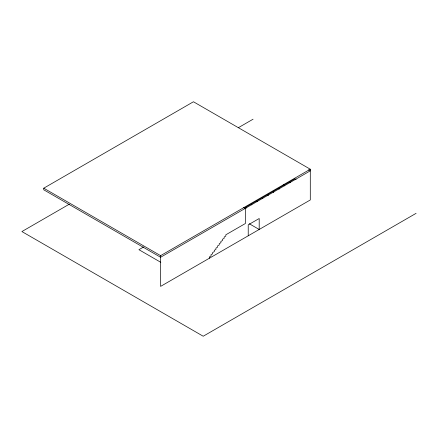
<?xml version="1.0" encoding="UTF-8"?>
<svg xmlns="http://www.w3.org/2000/svg" width="438" height="438" viewBox="0 0 438 438"><rect width="100%" height="100%" fill="white"/><g stroke="black" fill="none" stroke-linecap="round" stroke-linejoin="round"><path stroke-width="0.66" d="M308.516 169.813L310.29 170.836L160.593 257.259L43.751 189.807L43.751 188.192L193.448 101.764L310.29 169.221L310.29 199.969L160.593 286.397L160.593 255.644L310.29 169.221M69.27 204.207L21.9 231.56L203.21 336.236L416.1 213.328M238.31 127.726L253.071 119.202M143.648 246.966L138.923 249.693L160.828 262.34M244.18 208.127L294.993 178.792L296.093 179.421M295.48 179.547L295.387 179.257L295.765 179.383M289.994 182.717L289.901 182.422L290.279 182.553M284.508 185.882L284.415 185.586L284.793 185.717M279.022 189.052L278.929 188.756L279.313 188.887M273.542 192.216L273.443 191.921L273.827 192.052M268.056 195.381L267.919 195.118L268.28 195.134M262.57 198.551L262.471 198.255L262.855 198.387M251.598 204.885L251.5 204.59L251.883 204.721M246.112 208.05L246.019 207.76L246.375 207.842M283.364 184.425L284.53 185.099M243.605 207.289L245.373 208.313L245.373 223.517L225.816 234.806L225.816 236.077L224.168 237.024L224.168 238.294L222.52 239.241L222.52 240.506L220.878 241.458L220.878 242.723L219.23 243.676L219.23 244.941L217.587 245.893L217.587 247.158L215.939 248.111L215.939 249.375L214.297 250.328L214.297 251.593L212.649 252.545L212.649 253.81L211.001 254.757L211.001 256.027L209.359 256.975L209.359 258.245M249.255 223.73L259.197 229.468L259.197 218.513L248.226 224.847L248.226 235.803M43.751 188.192L160.593 255.644M257.029 201.694L257.369 201.551"/></g></svg>
